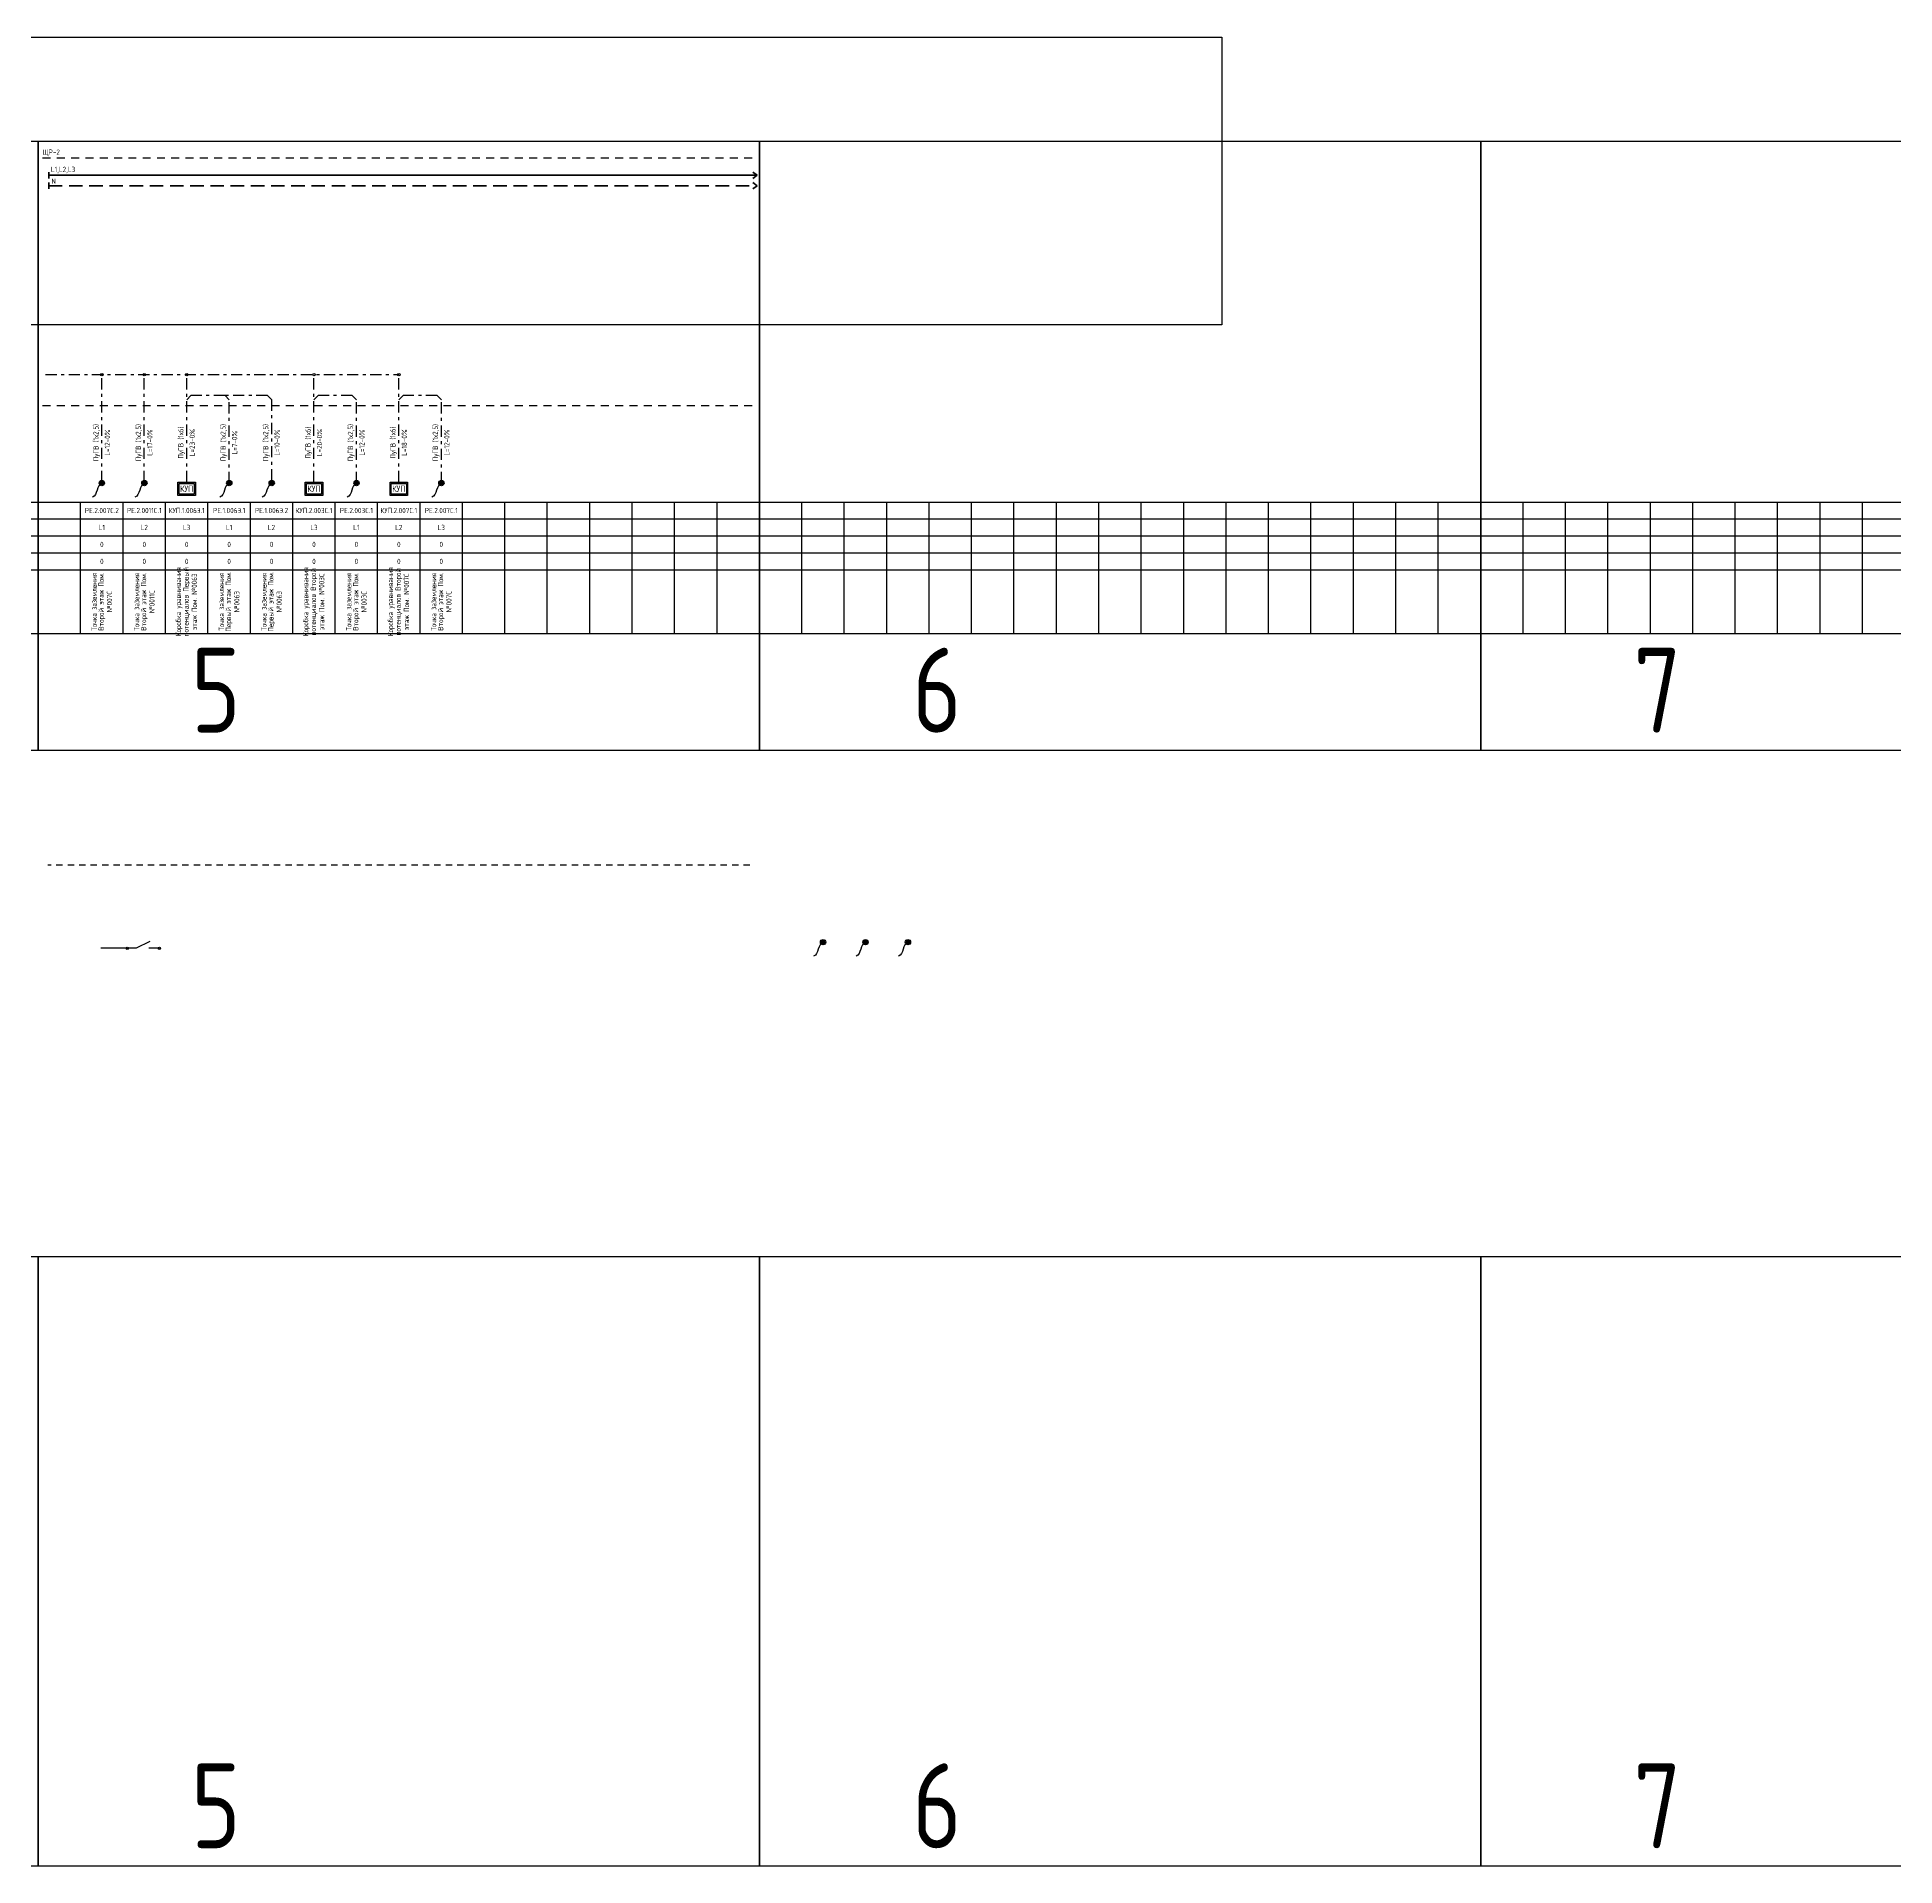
# Model space of a CAD drawing. Header units: millimetres. Extents: x -559267 to 14075, y 0 to 209897.
# Drawn here: x 1414 to 2290, y 765 to 1627 of the extents above; entities that cross this region are included whole.
import ezdxf
from ezdxf.enums import TextEntityAlignment as Align

# ---------------------------------------------------------------- set-up
doc = ezdxf.new("R2010")
doc.units = ezdxf.units.MM
doc.set_wipeout_variables(frame=1)
for name, pattern in [('HIDDEN2', [4.7625, 3.175, -1.5875]), ('JIS_02_0.7', [1.35, 0.75, -0.6]), ('Штрихштриховая', [10.936111, 5.291667, -2.116667, 1.411111, -2.116667])]:
    doc.linetypes.add(name, pattern=pattern)
doc.layers.add('0-Область подсчета', color=152, linetype='Continuous', plot=False, transparency=0.5)
for name, color, linetype in [('0_UNC_12 ДСУП. Оборудование', 104, 'Continuous'), ('SX_BOUND', 7, 'JIS_02_0.7'), ('SX_LINES', 7, 'Continuous'), ('SX_TABLE', 7, 'Continuous'), ('SX_TEXT', 7, 'Continuous')]:
    doc.layers.add(name, color=color, linetype=linetype)
doc.styles.add('SX_GOST', font='GOST2304A_0.ttf')
doc.styles.add('UNC_A', font='GOST2304A_0.ttf')
doc.styles.add('Unecom', font='GOST2304A_0.ttf', dxfattribs={"height": 2.5})
doc.styles.add('СПДС1.8', font='isocpeur.ttf', dxfattribs={"width": 0.8, "height": 1.8})

# ---------------------------------------------------------------- blocks, each defined once
blk = doc.blocks.new('*U220')
h = blk.add_hatch()
h.set_pattern_fill('ANGLE', color=0)
h.set_pattern_definition([(0, (-2.5674, 3.856), (0, 6.985), [5.08, -1.905]), (90, (-2.5674, 3.856), (-6.985, 4e-16), [5.08, -1.905])])
h.paths.add_polyline_path([(1.25, -1.25, 1), (-1.25, -1.25, 1)])
at = {"linetype": 'ByBlock'}
h = blk.add_hatch(color=0, dxfattribs=at)
h.dxf.hatch_style = 1
h.paths.add_polyline_path([(1.25, -1.25, 1), (-1.25, -1.25, 1)])
at = {"color": 0, "linetype": 'ByBlock'}
blk.add_circle((0, -1.25), 1.25, dxfattribs=at)
at = {"color": 0, "linetype": 'ByBlock', "start_tangent": (-9.510702, -2.8276), "end_tangent": (-11.984182, -3.983771)}
blk.add_spline([(0, -1.25), (-4.46, -7.89)], degree=3, dxfattribs=at)
blk = doc.blocks.new('*U222')
at = {"color": 0, "linetype": 'ByBlock'}
blk.add_wipeout([(1.88, 2.52), (1.88, -2.48), (-1.87, -2.48), (-1.87, 2.52)], dxfattribs=at)
at = {"color": 0, "linetype": 'ByBlock', "lineweight": -2}
for points in [[(1.88, 2.52), (1.88, -2.48), (-1.87, -2.48), (-1.87, 2.52)], [(1.52, 2.16), (1.52, -2.13), (-1.51, -2.13), (-1.51, 2.16)]]:
    blk.add_lwpolyline(points, close=True, dxfattribs=at)
at = {"color": 0, "linetype": 'ByBlock', "lineweight": -2, "style": 'СПДС1.8', "width": 0.8}
blk.add_text('КУП', height=1.8, rotation=270, dxfattribs=at).set_placement((0.01, 0.02), align=Align.MIDDLE_CENTER)
blk = doc.blocks.new('*U221')
at = {"color": 0, "linetype": 'ByBlock'}
blk.add_wipeout([(1.88, 2.52), (1.88, -2.48), (-1.87, -2.48), (-1.87, 2.52)], dxfattribs=at)
at = {"color": 0, "linetype": 'ByBlock', "lineweight": -2}
for points in [[(1.88, 2.52), (1.88, -2.48), (-1.87, -2.48), (-1.87, 2.52)], [(1.52, 2.16), (1.52, -2.13), (-1.51, -2.13), (-1.51, 2.16)]]:
    blk.add_lwpolyline(points, close=True, dxfattribs=at)
at = {"color": 0, "linetype": 'ByBlock', "lineweight": -2, "style": 'СПДС1.8', "width": 0.8}
blk.add_text('КУП', height=1.8, rotation=270, dxfattribs=at).set_placement((0.01, 0.02), align=Align.MIDDLE_CENTER)
blk = doc.blocks.new('SX_TCOL')
for p, q in [((-10, 62), (10, 62)), ((10, 0), (10, 62)), ((-10, 54), (10, 54)), ((-10, 46), (10, 46)), ((-10, 38), (10, 38)), ((-10, 30), (10, 30)), ((-10, 0), (10, 0))]:
    blk.add_line(p, q)
at = {"style": 'SX_GOST'}
for tag, p in [('CAB1', (-2.6, 90)), ('CAB2', (2.6, 90)), ('NAME1', (-3.6, 15)), ('NAME2', (0, 15)), ('NAME3', (3.6, 15))]:
    blk.add_attdef(tag, text='', height=2.5, rotation=90, dxfattribs=at).set_placement(p, align=Align.MIDDLE)
for tag, p in [('LINE', (0, 58)), ('PH', (0, 50)), ('POW', (0, 42)), ('CUR', (0, 34))]:
    blk.add_attdef(tag, text='', height=2.5, dxfattribs=at).set_placement(p, align=Align.MIDDLE)
blk = doc.blocks.new('*U256')
at = {"lineweight": 40}
for p, q in [((333.89, 0), (331.89, 1.5)), ((333.89, 0), (331.89, -1.5)), ((333.89, -5), (331.89, -3.5)), ((333.89, -5), (331.89, -6.5))]:
    blk.add_line(p, q, dxfattribs=at)
at = {"linetype": 'ByBlock', "lineweight": 40}
for points in [[(0, 1.5), (0, -1.5)], [(0, 0), (333.89, 0)], [(0, -3.5), (0, -6.5)]]:
    blk.add_lwpolyline(points, dxfattribs=at)
at = {"color": 4, "linetype": 'HIDDEN2', "lineweight": 40, "ltscale": 2}
blk.add_lwpolyline([(0, -5), (333.89, -5)], dxfattribs=at)
at = {"insert": (1.24, -1.57), "char_height": 2.5, "attachment_point": 1, "style": 'UNC_A'}
blk.add_mtext_dynamic_manual_height_columns('N', width=3.8436, gutter_width=12.5, heights=[0], dxfattribs=at)
at = {"style": 'UNC_A'}
blk.add_attdef('ЛИНИЯ', (1, 1.5), '', height=2.5, dxfattribs=at)

msp = doc.modelspace()

# ---------------------------------------------------------------- linework, layer by layer
for p, q in [((1467.56, 1200.86), (1461.13, 1197.64)), ((1461.13, 1197.64), (1456.99, 1197.64)), ((1472.13, 1197.64), (1467.13, 1197.64))]:
    msp.add_line(p, q)
at = {"color": 6}
for points in [[(1415, 1577.99), (1075, 1577.99), (1075, 1290.99), (1415, 1290.99), (1415, 1577.99)], [(1755, 1577.99), (1415, 1577.99), (1415, 1290.99), (1755, 1290.99), (1755, 1577.99)], [(2095, 1577.99), (1755, 1577.99), (1755, 1290.99), (2095, 1290.99), (2095, 1577.99)], [(2435, 1577.99), (2095, 1577.99), (2095, 1290.99), (2435, 1290.99), (2435, 1577.99)], [(1415, 1052.13), (1075, 1052.13), (1075, 765.13), (1415, 765.13), (1415, 1052.13)], [(1755, 1052.13), (1415, 1052.13), (1415, 765.13), (1755, 765.13), (1755, 1052.13)], [(2095, 1052.13), (1755, 1052.13), (1755, 765.13), (2095, 765.13), (2095, 1052.13)], [(2435, 1052.13), (2095, 1052.13), (2095, 765.13), (2435, 765.13), (2435, 1052.13)]]:
    msp.add_lwpolyline(points, dxfattribs=at)
at = {"color": 3, "linetype": 'Штрихштриховая'}
for points in [[(1418.43, 1468.04), (1585, 1468.04)], [(1445, 1417.35), (1445, 1468.04)], [(1465, 1417.35), (1465, 1468.04)], [(1525.07, 1418.16), (1525.07, 1456.23), (1523.07, 1458.23), (1503.07, 1458.23)]]:
    msp.add_lwpolyline(points, dxfattribs=at)
at = {"linetype": 'JIS_02_0.7', "ltscale": 4}
msp.add_lwpolyline([(1750.5, 1236.78), (1419.5, 1236.78)], dxfattribs=at)
msp.add_lwpolyline([(1456.99, 1197.64), (1444.56, 1197.64)])
at = {"color": 0, "linetype": 'ByBlock', "lineweight": -3}
for centre in [(1445, 1468.04), (1465, 1468.04), (1485, 1468.04), (1545, 1468.04), (1585, 1468.04)]:
    msp.add_circle(centre, 0.575, dxfattribs=at)
for centre in [(1456.99, 1197.64), (1472.13, 1197.64)]:
    msp.add_circle(centre, 0.575)
at = {"layer": '0-Область подсчета'}
msp.add_lwpolyline([(123.84, 1627.11), (1973.01, 1627.11), (1973.01, 1491.46), (123.84, 1491.46)], close=True, dxfattribs=at)
at = {"layer": 'SX_BOUND', "ltscale": 5}
for p, q in [((1417, 1570.16), (1753, 1570.16)), ((1417, 1453.49), (1753, 1453.49))]:
    msp.add_line(p, q, dxfattribs=at)

# ---------------------------------------------------------------- block references
at = {"color": 3, "linetype": 'ByBlock'}
for p in [(1445, 1418.16), (1465.07, 1418.16), (1505.07, 1418.16), (1525.07, 1418.16), (1565.07, 1418.16), (1605.07, 1418.16)]:
    msp.add_blockref('*U220', p, dxfattribs=at)
at = {"color": 244, "linetype": 'ByBlock', "true_color": 0x991b1e}
for p in [(1785, 1201.75), (1805, 1201.75), (1825, 1201.75)]:
    msp.add_blockref('*U220', p, dxfattribs=at)
at = {"layer": 'SX_LINES'}
msp.add_blockref('*U256', (1420, 1562.04), dxfattribs=at).add_auto_attribs({'ЛИНИЯ': 'L1,L2,L3'})
at = {"layer": 'SX_TABLE'}
for p, values in [((1445, 1345.99), {'NAME1': 'Точка заземления', 'NAME2': 'Второй этаж Пом.', 'NAME3': '№007C', 'CUR': '0', 'POW': '0', 'PH': 'L1', 'LINE': 'РЕ.2.007C.2', 'CAB1': 'ПуГВ (1х2,5)', 'CAB2': 'L=12-0%'}), ((1465, 1345.99), {'NAME1': 'Точка заземления', 'NAME2': 'Второй этаж Пом.', 'NAME3': '№0011C', 'CUR': '0', 'POW': '0', 'PH': 'L2', 'LINE': 'РЕ.2.0011C.1', 'CAB1': 'ПуГВ (1х2,5)', 'CAB2': 'L=17-0%'}), ((1505, 1345.99), {'NAME1': 'Точка заземления', 'NAME2': 'Первый этаж Пом.', 'NAME3': '№006Э', 'CUR': '0', 'POW': '0', 'PH': 'L1', 'LINE': 'РЕ.1.006Э.1', 'CAB1': 'ПуГВ (1х2,5)', 'CAB2': 'L=7-0%'}), ((1525, 1345.99), {'NAME1': 'Точка заземления', 'NAME2': 'Первый этаж Пом.', 'NAME3': '№006Э', 'CUR': '0', 'POW': '0', 'PH': 'L2', 'LINE': 'РЕ.1.006Э.2', 'CAB1': 'ПуГВ (1х2,5)', 'CAB2': 'L=10-0%'}), ((1565, 1345.99), {'NAME1': 'Точка заземления', 'NAME2': 'Второй этаж Пом.', 'NAME3': '№003C', 'CUR': '0', 'POW': '0', 'PH': 'L1', 'LINE': 'РЕ.2.003C.1', 'CAB1': 'ПуГВ (1х2,5)', 'CAB2': 'L=12-0%'}), ((1605, 1345.99), {'NAME1': 'Точка заземления', 'NAME2': 'Второй этаж Пом.', 'NAME3': '№007C', 'CUR': '0', 'POW': '0', 'PH': 'L3', 'LINE': 'РЕ.2.007C.1', 'CAB1': 'ПуГВ (1х2,5)', 'CAB2': 'L=12-0%'})]:
    msp.add_blockref('SX_TCOL', p, dxfattribs=at).add_auto_attribs(values)
for p in [(1405, 1345.99), (1425, 1345.99), (1625, 1345.99), (1645, 1345.99), (1665, 1345.99), (1685, 1345.99), (1705, 1345.99), (1725, 1345.99), (1745, 1345.99), (1765, 1345.99), (1785, 1345.99), (1805, 1345.99), (1825, 1345.99), (1845, 1345.99), (1865, 1345.99), (1885, 1345.99), (1905, 1345.99), (1925, 1345.99), (1945, 1345.99), (1965, 1345.99), (1985, 1345.99), (2005, 1345.99), (2025, 1345.99), (2045, 1345.99), (2065, 1345.99), (2085, 1345.99), (2105, 1345.99), (2125, 1345.99), (2145, 1345.99), (2165, 1345.99), (2185, 1345.99), (2205, 1345.99), (2225, 1345.99), (2245, 1345.99), (2265, 1345.99), (2285, 1345.99)]:
    msp.add_blockref('SX_TCOL', p, dxfattribs=at)

# ---------------------------------------------------------------- texts
at = {"layer": 'Defpoints', "color": 6, "char_height": 40, "attachment_point": 1, "style": 'Unecom'}
for s, insert in [('5', (1487.02, 1339.31)), ('6', (1827.02, 1339.31)), ('7', (2167.02, 1339.31)), ('5', (1487.02, 813.44)), ('6', (1827.02, 813.44)), ('7', (2167.02, 813.44))]:
    msp.add_mtext_dynamic_manual_height_columns(s, width=99.9205, gutter_width=12.5, heights=[0], dxfattribs=dict(at, insert=insert))
at = {"layer": 'SX_TEXT', "style": 'SX_GOST'}
msp.add_text('ЩР-2', height=2.5, dxfattribs=at).set_placement((1417, 1571.66))

# ---------------------------------------------------------------- next in the draw order: block references
at = {"layer": '0_UNC_12 ДСУП. Оборудование', "color": 3, "lineweight": -3, "xscale": 1.659939670992137, "yscale": 1.659939670992137, "zscale": 1.659939670992137, "rotation": 90}
for name, p in [('*U221', (1485.03, 1414.23)), ('*U222', (1545.03, 1414.23)), ('*U222', (1585.03, 1414.23))]:
    msp.add_blockref(name, p, dxfattribs=at)

# ---------------------------------------------------------------- next in the draw order: linework, layer by layer
at = {"color": 3, "linetype": 'Штрихштриховая'}
for points in [[(1485, 1417.35), (1485, 1468.04)], [(1545, 1417.35), (1545, 1468.04)], [(1585, 1417.35), (1585, 1468.04)], [(1505.07, 1416.91), (1505.07, 1456.23), (1503.07, 1458.23), (1487, 1458.23), (1485, 1456.23), (1485, 1456.23)], [(1565.07, 1416.91), (1565.07, 1456.23), (1563.07, 1458.23), (1547, 1458.23), (1545, 1456.23), (1545, 1456.23)], [(1605.07, 1416.91), (1605.07, 1456.23), (1603.07, 1458.23), (1587, 1458.23), (1585, 1456.23), (1585, 1456.23)]]:
    msp.add_lwpolyline(points, dxfattribs=at)

# ---------------------------------------------------------------- next in the draw order: block references
at = {"layer": 'SX_TABLE'}
ref = msp.add_blockref('SX_TCOL', (1485, 1345.99), dxfattribs=at)
ref.add_attrib('NAME1', 'Коробка уравнивания', dxfattribs={"layer": '0', "height": 2.5, "rotation": 90, "style": 'SX_GOST', "width": 0.992394}).set_placement((1481.4, 1360.99), align=Align.MIDDLE)
ref.add_attrib('NAME2', 'потенциалов Первый', dxfattribs={"layer": '0', "height": 2.5, "rotation": 90, "style": 'SX_GOST'}).set_placement((1485, 1360.99), align=Align.MIDDLE)
ref.add_attrib('NAME3', 'этаж Пом. №006Э', dxfattribs={"layer": '0', "height": 2.5, "rotation": 90, "style": 'SX_GOST'}).set_placement((1488.6, 1360.99), align=Align.MIDDLE)
ref.add_attrib('CUR', '0', dxfattribs={"layer": '0', "height": 2.5, "style": 'SX_GOST'}).set_placement((1485, 1379.99), align=Align.MIDDLE)
ref.add_attrib('POW', '0', dxfattribs={"layer": '0', "height": 2.5, "style": 'SX_GOST'}).set_placement((1485, 1387.99), align=Align.MIDDLE)
ref.add_attrib('PH', 'L3', dxfattribs={"layer": '0', "height": 2.5, "style": 'SX_GOST'}).set_placement((1485, 1395.99), align=Align.MIDDLE)
ref.add_attrib('LINE', 'КУП.1.006Э.1', dxfattribs={"layer": '0', "height": 2.5, "style": 'SX_GOST'}).set_placement((1485, 1403.99), align=Align.MIDDLE)
ref.add_attrib('CAB1', 'ПуГВ (1х6)', dxfattribs={"layer": '0', "height": 2.5, "rotation": 90, "style": 'SX_GOST'}).set_placement((1482.4, 1435.99), align=Align.MIDDLE)
ref.add_attrib('CAB2', 'L=23-0%', dxfattribs={"layer": '0', "height": 2.5, "rotation": 90, "style": 'SX_GOST'}).set_placement((1487.6, 1435.99), align=Align.MIDDLE)
ref = msp.add_blockref('SX_TCOL', (1545, 1345.99), dxfattribs=at)
ref.add_attrib('NAME1', 'Коробка уравнивания', dxfattribs={"layer": '0', "height": 2.5, "rotation": 90, "style": 'SX_GOST', "width": 0.992394}).set_placement((1541.4, 1360.99), align=Align.MIDDLE)
ref.add_attrib('NAME2', 'потенциалов Второй', dxfattribs={"layer": '0', "height": 2.5, "rotation": 90, "style": 'SX_GOST'}).set_placement((1545, 1360.99), align=Align.MIDDLE)
ref.add_attrib('NAME3', 'этаж Пом. №003C', dxfattribs={"layer": '0', "height": 2.5, "rotation": 90, "style": 'SX_GOST'}).set_placement((1548.6, 1360.99), align=Align.MIDDLE)
ref.add_attrib('CUR', '0', dxfattribs={"layer": '0', "height": 2.5, "style": 'SX_GOST'}).set_placement((1545, 1379.99), align=Align.MIDDLE)
ref.add_attrib('POW', '0', dxfattribs={"layer": '0', "height": 2.5, "style": 'SX_GOST'}).set_placement((1545, 1387.99), align=Align.MIDDLE)
ref.add_attrib('PH', 'L3', dxfattribs={"layer": '0', "height": 2.5, "style": 'SX_GOST'}).set_placement((1545, 1395.99), align=Align.MIDDLE)
ref.add_attrib('LINE', 'КУП.2.003C.1', dxfattribs={"layer": '0', "height": 2.5, "style": 'SX_GOST'}).set_placement((1545, 1403.99), align=Align.MIDDLE)
ref.add_attrib('CAB1', 'ПуГВ (1х6)', dxfattribs={"layer": '0', "height": 2.5, "rotation": 90, "style": 'SX_GOST'}).set_placement((1542.4, 1435.99), align=Align.MIDDLE)
ref.add_attrib('CAB2', 'L=20-0%', dxfattribs={"layer": '0', "height": 2.5, "rotation": 90, "style": 'SX_GOST'}).set_placement((1547.6, 1435.99), align=Align.MIDDLE)
ref = msp.add_blockref('SX_TCOL', (1585, 1345.99), dxfattribs=at)
ref.add_attrib('NAME1', 'Коробка уравнивания', dxfattribs={"layer": '0', "height": 2.5, "rotation": 90, "style": 'SX_GOST', "width": 0.992394}).set_placement((1581.4, 1360.99), align=Align.MIDDLE)
ref.add_attrib('NAME2', 'потенциалов Второй', dxfattribs={"layer": '0', "height": 2.5, "rotation": 90, "style": 'SX_GOST'}).set_placement((1585, 1360.99), align=Align.MIDDLE)
ref.add_attrib('NAME3', 'этаж Пом. №007C', dxfattribs={"layer": '0', "height": 2.5, "rotation": 90, "style": 'SX_GOST'}).set_placement((1588.6, 1360.99), align=Align.MIDDLE)
ref.add_attrib('CUR', '0', dxfattribs={"layer": '0', "height": 2.5, "style": 'SX_GOST'}).set_placement((1585, 1379.99), align=Align.MIDDLE)
ref.add_attrib('POW', '0', dxfattribs={"layer": '0', "height": 2.5, "style": 'SX_GOST'}).set_placement((1585, 1387.99), align=Align.MIDDLE)
ref.add_attrib('PH', 'L2', dxfattribs={"layer": '0', "height": 2.5, "style": 'SX_GOST'}).set_placement((1585, 1395.99), align=Align.MIDDLE)
ref.add_attrib('LINE', 'КУП.2.007C.1', dxfattribs={"layer": '0', "height": 2.5, "style": 'SX_GOST'}).set_placement((1585, 1403.99), align=Align.MIDDLE)
ref.add_attrib('CAB1', 'ПуГВ (1х6)', dxfattribs={"layer": '0', "height": 2.5, "rotation": 90, "style": 'SX_GOST'}).set_placement((1582.4, 1435.99), align=Align.MIDDLE)
ref.add_attrib('CAB2', 'L=18-0%', dxfattribs={"layer": '0', "height": 2.5, "rotation": 90, "style": 'SX_GOST'}).set_placement((1587.6, 1435.99), align=Align.MIDDLE)

doc.saveas('drawing.dxf')
